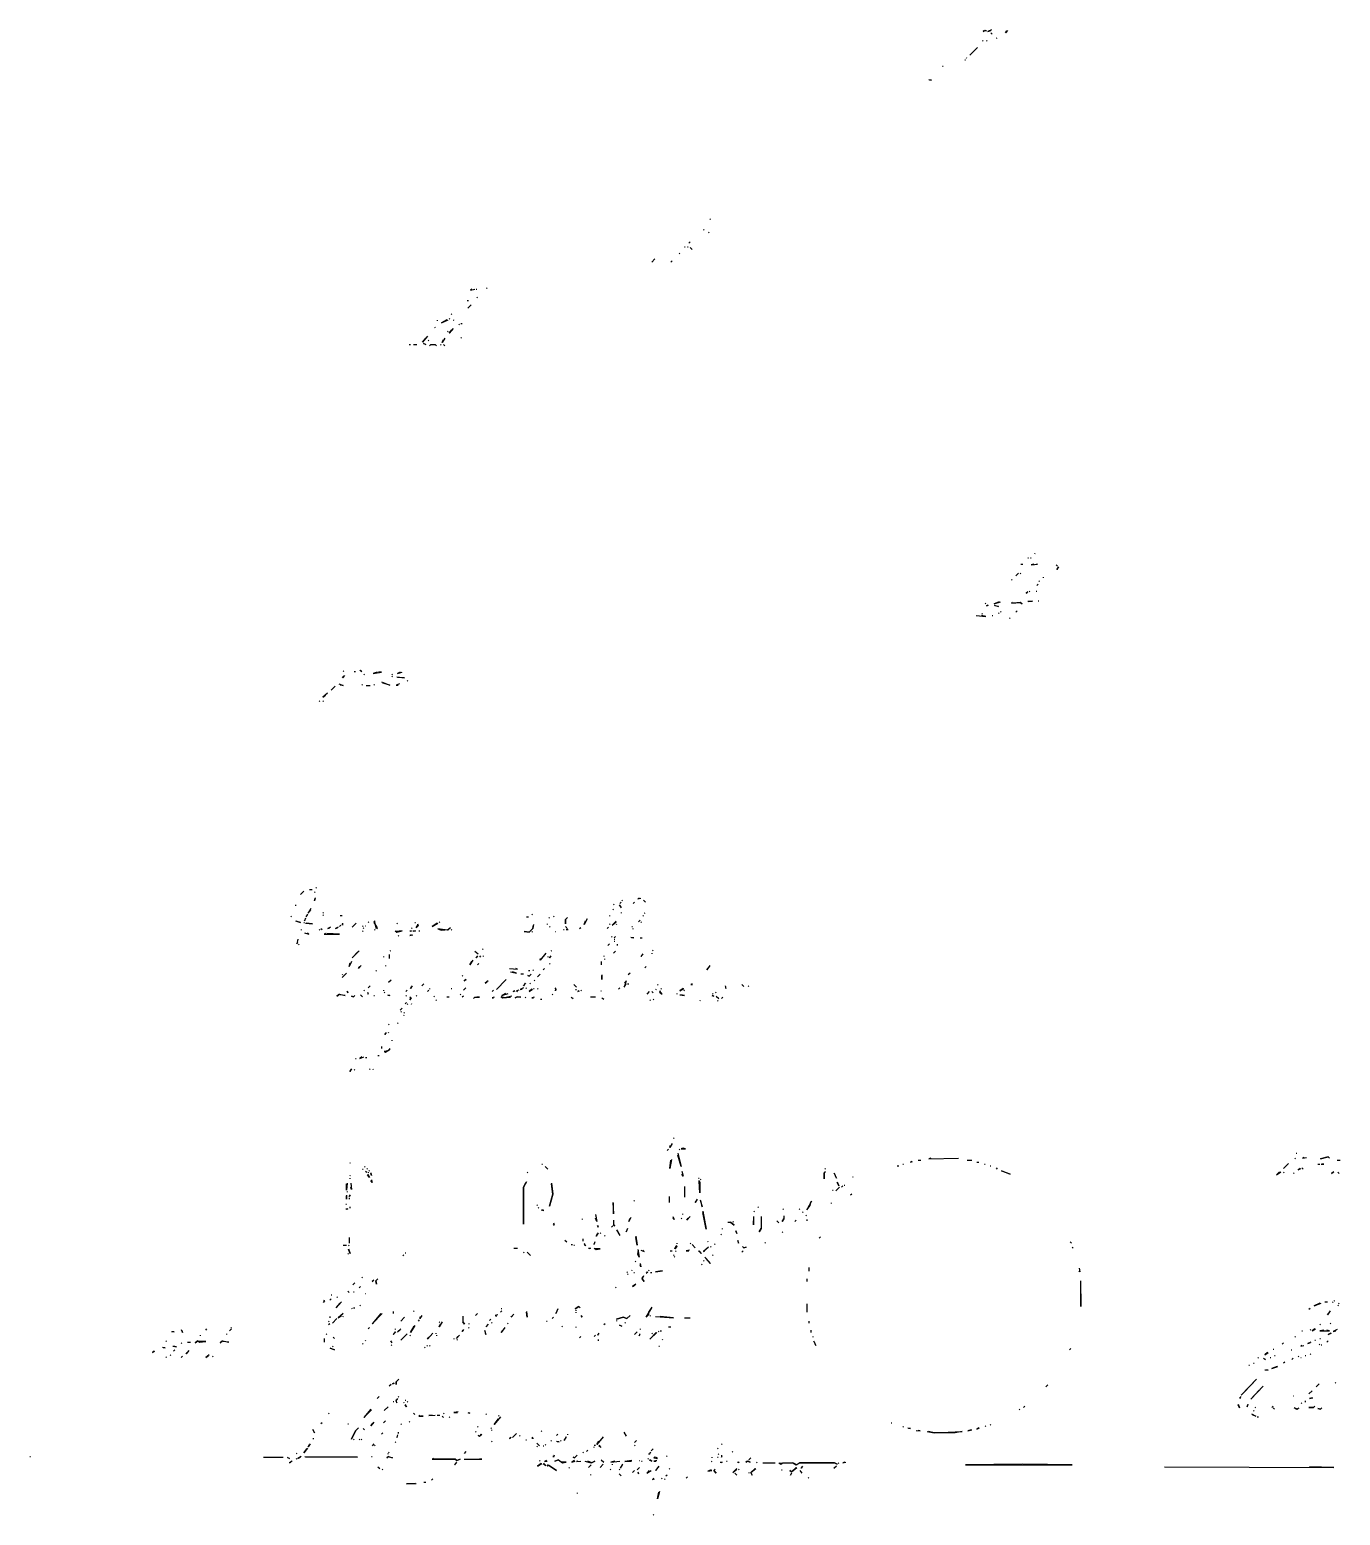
# Model space of a CAD drawing. Extents: x 1 to 1375, y -34 to 889.
# Drawn here: x 690.5 to 1032.5, y 22.2 to 409.8 of the extents above; entities that cross this region are included whole.
import ezdxf

# ---------------------------------------------------------------- set-up
doc = ezdxf.new("R2010")
doc.units = 0
doc.layers.add('LINEWORK', color=4, linetype='CONTINUOUS')

msp = doc.modelspace()

# ---------------------------------------------------------------- linework, layer by layer
at = {"layer": 'LINEWORK'}
for points in [[(939.6667, 409.6667), (939.3333, 409.3333), (939.6667, 409.6667), (940.1667, 409.5), (939.8333, 409.6667)], [(941.5, 409.8333), (940.5, 409.3333), (941.3333, 409.6667)], [(941.3333, 409), (941.6667, 408.6667)], [(942.8333, 407.6667), (942.6667, 407.5)], [(945.6667, 409.6667), (945.1667, 409), (945.5, 409.5)], [(937.8333, 405.1667), (935.8333, 403.1667)], [(939.3333, 407), (939.1667, 406.8333)], [(940.1667, 407), (940.3333, 406.8333)], [(928.6667, 400.3333), (928.8333, 400.3333)], [(934.5, 402), (934.6667, 402)], [(935, 402.5), (934.8333, 402.3333)], [(925.1667, 396.8333), (925.8333, 396.6667), (925.3333, 396.6667)], [(866.3333, 357.6667), (866.5, 357.5)], [(867.6667, 357), (867.8333, 356.8333)], [(868, 360.5), (868.1667, 360.3333)], [(861.3333, 353.1667), (861.5, 353.1667)], [(862.1667, 353.1667), (862.3333, 353.1667)], [(862.8333, 354.5), (862.5, 354.1667)], [(862.8333, 353), (863.3333, 352.5)], [(853.6667, 350), (852.8333, 349.1667)], [(858.1667, 349.5), (857.8333, 349.1667)], [(860.1667, 351.5), (860, 351.3333)], [(805.8333, 342.1667), (805.5, 341.8333), (806.6667, 342.1667)], [(807, 342.1667), (807.1667, 342.1667)], [(809.8333, 342.5), (809.6667, 342.3333)], [(804.6667, 339.1667), (805, 339.1667)], [(805.6667, 338), (804.8333, 337.1667)], [(807.3333, 340), (807.1667, 339.8333)], [(796.8333, 334), (796.8333, 333.8333)], [(799.3333, 334.1667), (798, 333.3333), (799.6667, 334.1667)], [(800.1667, 334.5), (800, 334.3333)], [(800.5, 335.6667), (800.6667, 335.5)], [(801, 334.1667), (801.1667, 334)], [(794.3333, 329.8333), (793, 328.3333), (793.8333, 329.3333)], [(796.3333, 332.1667), (796.1667, 332)], [(799.5, 331.1667), (799.6667, 331)], [(801, 331.8333), (800, 330.6667), (800.6667, 331.5)], [(802.6667, 333), (802.5, 332.8333)], [(803, 333.1667), (803.3333, 333.1667)], [(789.5, 327.6667), (789.8333, 327.6667)], [(790.6667, 327.6667), (791.5, 327.6667)], [(793.1667, 328), (793.8333, 327.6667), (793.3333, 327.8333)], [(794.5, 328.8333), (794.6667, 328.6667)], [(795.1667, 327.6667), (794.8333, 327.3333), (795.1667, 327.6667), (796.3333, 327.6667), (796.6667, 327.3333), (796.3333, 327.6667)], [(797.8333, 327.6667), (797.6667, 327.5)], [(798.8333, 329.3333), (798.1667, 328.1667), (798.5, 329)], [(798.5, 327.6667), (798.8333, 327.3333)], [(803.1667, 329.5), (803, 329.3333)], [(951, 272), (951.1667, 272)], [(951.6667, 272), (951.8333, 272)], [(952.8333, 273.1667), (952.6667, 273)], [(948.5, 268), (947.8333, 267.3333)], [(949, 268), (949.1667, 267.8333)], [(949.1667, 270.3333), (949.6667, 270.3333)], [(952.5, 270.3333), (951.8333, 270.1667), (953.5, 270.3333), (952.6667, 270.1667)], [(958.3333, 270.1667), (958.6667, 269.8333)], [(959, 269.6667), (958.5, 269), (958.8333, 269.5)], [(946.8333, 266.3333), (946.6667, 266.1667)], [(953.6667, 265.1667), (953.3333, 264.8333)], [(953.8333, 266), (954, 265.8333)], [(955, 267), (955, 266.8333)], [(939.8333, 260.1667), (940, 260)], [(943.5, 260.5), (942.1667, 260), (943.8333, 260.5)], [(947, 260.3333), (946.6667, 260.1667), (949, 260.3333), (949.5, 260), (949, 260.3333), (947.1667, 260.1667)], [(951, 263.1667), (950.5, 262.8333), (950.8333, 263)], [(951, 260.6667), (952.1667, 260.6667), (951.1667, 260.5)], [(951.3333, 263.3333), (951.5, 263.1667)], [(953.1667, 263.3333), (953.3333, 263.3333)], [(953.6667, 260.8333), (953.8333, 260.8333)], [(937.5, 257), (940, 256.6667), (938.8333, 257)], [(939.1667, 257.5), (939, 257.3333)], [(940.5, 259.6667), (940.1667, 259.5), (940.6667, 259.6667)], [(941.6667, 257), (941.8333, 257)], [(942.1667, 259.6667), (943.3333, 259.3333), (942.3333, 259.5)], [(943.5, 257.6667), (943.3333, 257.5)], [(944, 258), (943.8333, 257.8333)], [(946.3333, 256.3333), (946.1667, 256.1667)], [(948.1667, 258.1667), (947.8333, 257.8333)], [(772.6667, 241.3333), (772.1667, 240.6667), (772.5, 241.1667)], [(772.3333, 242.5), (772.5, 242.3333)], [(775.1667, 242.3333), (775.5, 242.3333)], [(776.6667, 242.6667), (777.1667, 242.3333), (776.8333, 242.6667)], [(777.6667, 241.6667), (777.8333, 241.5)], [(781.1667, 242.1667), (780.1667, 241.8333), (782.3333, 242.1667), (781.5, 242.1667)], [(785, 241.6667), (785.1667, 241.5)], [(785.1667, 241.1667), (785, 241)], [(786.3333, 241), (788.3333, 240.6667), (786.5, 240.8333)], [(787.1667, 242.1667), (786.5, 241.8333), (787.6667, 242.1667)], [(768.1667, 236.6667), (767, 235.6667), (767.6667, 236.1667)], [(770.1667, 238.5), (769.1667, 237.5)], [(771.1667, 239.1667), (772.3333, 238.6667), (771.5, 238.8333)], [(777.1667, 239), (777.3333, 238.8333)], [(778.3333, 238.6667), (779.3333, 238.6667)], [(780.5, 239), (780.3333, 238.8333)], [(782.3333, 239.6667), (784.5, 238.8333), (782.6667, 239.3333)], [(787, 239.1667), (786.1667, 238.8333), (786.6667, 238.8333)], [(789, 240), (789.1667, 239.8333)], [(766.1667, 234.6667), (766, 234.5)], [(767, 234.6667), (767.1667, 234.5)], [(762, 185), (761.1667, 184.1667)], [(763.5, 185.5), (764.1667, 185.5)], [(764.8333, 184.8333), (765, 184.6667)], [(765, 183.3333), (764.8333, 182.5), (765, 183.1667)], [(765.3333, 186), (765.1667, 185.8333)], [(845.1667, 182.6667), (845, 182.5)], [(849.5, 183.1667), (849.1667, 183), (850, 183.1667)], [(850.6667, 182.6667), (851.1667, 182.1667)], [(758.8333, 178.5), (758.6667, 178.3333)], [(759.8333, 181.5), (759.8333, 181.1667)], [(763, 179), (762.6667, 178.3333), (763, 178.8333)], [(763.8333, 180.5), (763.1667, 179.3333), (763.8333, 180.1667)], [(767.1667, 179.5), (767, 179.3333)], [(767, 178.8333), (767.1667, 178.6667)], [(771.5, 178.6667), (772, 178.6667)], [(820.1667, 178.3333), (820.6667, 178.3333)], [(821.6667, 179), (821.5, 178.8333)], [(827.3333, 178.5), (827.1667, 178.3333)], [(841.8333, 178.6667), (841.8333, 178.5)], [(842.8333, 180.3333), (842.6667, 180.1667)], [(842.8333, 181.6667), (843, 181.5)], [(844.3333, 181.5), (844.8333, 180.6667), (844.6667, 181.1667)], [(844.8333, 182.1667), (844.5, 181.8333)], [(844.8333, 179.5), (844.8333, 179.3333)], [(848.3333, 182.1667), (848, 181.8333)], [(850.6667, 178.6667), (850.5, 178.5)], [(851, 179.3333), (850.8333, 179.1667)], [(759.8333, 177.3333), (761.1667, 176.8333), (760, 177.1667)], [(761.3333, 175), (761.3333, 174.8333)], [(762, 176.8333), (762.1667, 176.8333)], [(762.5, 178), (762.1667, 177.3333), (762.5, 177.8333)], [(762.5, 176.6667), (764.3333, 176.5), (762.6667, 176.6667)], [(766.1667, 175), (766, 174.8333)], [(766.5, 175.3333), (766.8333, 175)], [(769, 175.6667), (768.3333, 175.3333), (768.8333, 175.5)], [(771, 175.6667), (770.3333, 175.3333), (770.8333, 175.5)], [(771.6667, 176.1667), (771.3333, 175.8333)], [(772.1667, 176.6667), (772.1667, 176.1667), (772.1667, 176.5)], [(775.6667, 176.6667), (774.6667, 175.6667), (775.3333, 176.3333)], [(777.5, 176), (777.3333, 175.8333)], [(777.5, 174.6667), (777.3333, 174.5)], [(777.5, 175.5), (777.6667, 175.3333)], [(778, 176), (778.1667, 176)], [(778.8333, 177), (779, 176.8333)], [(780.5, 177.3333), (780.3333, 176.8333), (781.1667, 175.5), (781, 175.1667), (780.5, 177.1667)], [(780.6667, 175), (780.5, 174.8333)], [(785.8333, 174.6667), (786.3333, 174.3333), (787.6667, 174.6667), (786, 174.5)], [(786.3333, 176.6667), (786.5, 176.5)], [(789.6667, 174.6667), (790.1667, 174.6667), (789.8333, 174.5)], [(790.1667, 175.5), (790.3333, 175.3333)], [(790.5, 174.6667), (791.1667, 174.6667), (790.6667, 174.5)], [(791, 176.8333), (791.1667, 176.8333)], [(791.6667, 176.5), (791.8333, 176), (791.3333, 175.5), (791.8333, 176.3333)], [(792, 174.6667), (792.3333, 174.6667)], [(796.8333, 176.6667), (795.5, 175.8333), (797, 176.6667)], [(800.3333, 175.5), (799.5, 174.8333), (797, 175.1667), (797.8333, 174.8333), (799.8333, 175)], [(797.5, 177), (797.3333, 176.8333)], [(800.5, 175), (800.6667, 174.8333)], [(822, 176.3333), (821.8333, 175.3333), (820.8333, 174.3333), (819.5, 174.5), (820.8333, 174.3333), (821.8333, 175.3333), (822, 176.1667)], [(821.5, 174.5), (821.6667, 174.3333)], [(825.5, 176.5), (825.5, 176.3333)], [(826, 178.1667), (826.1667, 178)], [(826.1667, 175.8333), (826.3333, 175.6667)], [(827.6667, 174.5), (827.8333, 174.5)], [(829.8333, 175), (830, 175)], [(830.8333, 178.1667), (830.3333, 177.6667), (830.3333, 176.5), (830.3333, 177.6667)], [(830.3333, 175.8333), (830.6667, 175.5)], [(830.8333, 175.1667), (830.5, 175), (831, 175)], [(834.3333, 175.5), (834, 175.1667)], [(836, 177.8333), (835.1667, 176.3333), (835.5, 177.3333)], [(841.5, 175.6667), (841.1667, 175.3333)], [(841.8333, 176.5), (842, 176.3333)], [(843.5, 177.1667), (842.5, 176.1667), (843.5, 177)], [(843.5, 176.5), (843.6667, 176.3333)], [(847.6667, 175.8333), (847.8333, 175.8333)], [(847.8333, 175.3333), (848, 175.1667)], [(849.8333, 177.5), (849.3333, 177)], [(850, 177), (850.1667, 176.8333)], [(760.5, 172.5), (760.1667, 171.3333), (760.5, 171.6667)], [(760.6667, 171.1667), (760.8333, 171)], [(762.1667, 174.1667), (763.3333, 173.8333), (763, 174.1667)], [(767.6667, 174), (767.3333, 173.8333), (771.3333, 173.8333), (768, 174)], [(786.6667, 173.5), (786.8333, 173.3333)], [(790, 173.6667), (789.6667, 173.5), (790.5, 173.6667)], [(841.8333, 171.3333), (841.3333, 170.8333)], [(842.3333, 173.1667), (842.5, 173)], [(843.3333, 173.1667), (843, 172.8333)], [(843, 172.5), (843.1667, 172.5)], [(843, 172), (843.1667, 172)], [(843.8333, 171.1667), (843.8333, 170.8333)], [(847.3333, 173), (848.1667, 172.8333), (847.5, 172.8333)], [(849.8333, 172.8333), (850.3333, 172.8333)], [(776.5, 169.5), (774.6667, 167.6667), (776.1667, 169.1667)], [(782.8333, 168), (782.8333, 167.8333)], [(784.3333, 168.5), (784.3333, 167.5)], [(784.6667, 169.5), (784.5, 169.3333)], [(806.1667, 167), (805.3333, 165.8333), (805.8333, 166.6667)], [(806.6667, 169.3333), (807.5, 168.6667), (807.1667, 168.8333)], [(807.3333, 168.1667), (807, 167.6667), (807.1667, 168)], [(807.8333, 168.1667), (808.1667, 167.8333)], [(808.8333, 170), (808.6667, 169.8333)], [(808.8333, 168.1667), (808.8333, 168)], [(825.1667, 168.8333), (823.6667, 167), (823.8333, 167.5)], [(825.6667, 168), (825.6667, 167.8333)], [(826.5, 168.1667), (826.1667, 167.6667), (826.3333, 168)], [(826.6667, 169.5), (826.5, 169.3333)], [(840.3333, 168.1667), (840.3333, 168)], [(840.5, 167.3333), (840.5, 167.1667)], [(843.3333, 169.3333), (842.8333, 168.8333)], [(850.5, 168.6667), (850, 168), (850.5, 168.5)], [(852.8333, 168.8333), (852.8333, 168.6667)], [(853.1667, 169.6667), (853, 169.5)], [(773.1667, 163.6667), (772, 162.5)], [(772, 163.3333), (772.1667, 163.1667)], [(774.5, 166.6667), (773.8333, 165.3333), (774.1667, 166.3333)], [(777, 165.6667), (776.3333, 164.8333), (776.6667, 165.3333)], [(781, 164.3333), (780.8333, 164.1667)], [(783.3333, 165.6667), (783.3333, 165.5)], [(803.5, 163), (803.3333, 162.8333)], [(807.6667, 166.1667), (807.3333, 165.8333)], [(815.6667, 164.8333), (817.8333, 164.6667), (817.3333, 164.8333)], [(816, 164), (817.5, 163.6667), (816.5, 164)], [(818.6667, 163.5), (819.3333, 163.5)], [(821.3333, 163.3333), (820.8333, 162.8333), (820.5, 163), (820.8333, 162.8333)], [(820.6667, 164.3333), (821, 164.3333)], [(822, 164.5), (821.8333, 164.3333)], [(823.6667, 163.3333), (823, 162.6667)], [(824.8333, 164.8333), (824.5, 164.5)], [(826.1667, 166.1667), (826.3333, 166)], [(839.6667, 166.6667), (839.6667, 165.8333)], [(839.8333, 163.1667), (839.8333, 162), (839.8333, 163)], [(847.1667, 163.6667), (846.6667, 163.1667)], [(851.3333, 165.3333), (851, 165)], [(868, 165.6667), (867.1667, 164.5), (868, 165.5)], [(773.3333, 159), (773.5, 158.5), (773.3333, 158.8333)], [(777.6667, 159.1667), (777.8333, 159)], [(779.3333, 160.3333), (778.8333, 159.8333)], [(782.8333, 159.1667), (782.8333, 159)], [(784.8333, 161.8333), (784.1667, 161.1667)], [(789, 159.1667), (788.6667, 158.8333)], [(790.3333, 160.3333), (789.8333, 159.6667), (790.1667, 160.1667)], [(793.3333, 160.8333), (792.8333, 160.3333)], [(794.6667, 159.1667), (794.3333, 158.8333)], [(794.8333, 159.6667), (794.8333, 159.5)], [(800.5, 159.6667), (800.6667, 159.6667)], [(804.3333, 159.8333), (803.6667, 159.1667)], [(804.3333, 162), (803.8333, 161.6667), (804.5, 162)], [(810.1667, 161.6667), (809.3333, 161), (809.8333, 161.3333)], [(811.5, 159.1667), (811.1667, 158.8333)], [(814.8333, 162), (812.3333, 159.3333), (814.6667, 161.8333)], [(817, 159), (816.6667, 158.8333), (817.1667, 159)], [(818.1667, 159.1667), (817.5, 159), (817.8333, 158.8333)], [(819.3333, 159.8333), (818.5, 159.3333), (819, 159.5)], [(819.8333, 161), (819.3333, 160.3333), (820, 161)], [(820.1667, 159.8333), (820, 159.6667)], [(821.5, 159.5), (820.8333, 158.8333), (821.6667, 159.5)], [(821.1667, 161), (821, 160.8333)], [(822, 159.6667), (822.1667, 159.6667)], [(822.3333, 161.8333), (822.1667, 161.6667)], [(823.1667, 159.6667), (823, 159.5)], [(827.5, 159.8333), (827.8333, 159.5), (827.6667, 159), (827.8333, 159.5)], [(832.5, 160.6667), (833.1667, 160)], [(833, 159.5), (833, 159.1667)], [(833.8333, 159), (833.5, 158.8333), (834, 159)], [(834.3333, 159.1667), (834.5, 159)], [(839.6667, 159), (839.5, 158.8333)], [(844.5, 159.8333), (844.1667, 159.5)], [(846.1667, 161.6667), (845.6667, 160), (846.1667, 160.8333), (845.8333, 161.3333)], [(846.5, 160.8333), (846.8333, 160.8333)], [(853.8333, 159.5), (854, 159.3333)], [(854.3333, 160.6667), (854.5, 160.5)], [(855, 159), (854.8333, 158.6667), (855.5, 158.1667), (855, 158.8333)], [(855.3333, 159.6667), (855.1667, 159.5)], [(861, 159.6667), (860.1667, 159), (861.1667, 159.6667)], [(861.1667, 159.1667), (861.3333, 159)], [(863.3333, 160.8333), (863, 160.6667), (863.5, 160.6667)], [(872, 160.3333), (872.1667, 159.6667), (872.1667, 160.1667)], [(876.3333, 160.6667), (876.8333, 160.1667)], [(878.1667, 160.3333), (878, 160.1667)], [(771.3333, 158.1667), (770.6667, 157.6667), (771.3333, 158.1667), (772.8333, 157.8333), (771.5, 158)], [(775.3333, 157.8333), (775, 157.5), (774.5, 157.6667), (775, 157.5)], [(776.8333, 158), (777.3333, 157.5)], [(778.6667, 158.6667), (778.8333, 158.1667), (778.8333, 158.5)], [(780.3333, 157.8333), (780.5, 157.8333)], [(783, 158.6667), (783.1667, 158.5)], [(783.8333, 158), (784.5, 157.8333), (784, 157.8333)], [(788.8333, 156), (788.5, 155.6667)], [(788.6667, 157.8333), (788.8333, 157.6667)], [(789, 155.6667), (789.1667, 155.5)], [(789.6667, 157.5), (790, 157.1667), (789.6667, 156.6667), (790, 157.1667)], [(790.1667, 155.6667), (790, 155.5)], [(791.5, 157.8333), (791.3333, 157.6667)], [(796, 157.6667), (796.1667, 157.5)], [(796.5, 156.6667), (796.6667, 156.5)], [(799.3333, 157.5), (800, 157.5)], [(803, 158.1667), (802.8333, 158)], [(803.6667, 157.6667), (803.3333, 157.3333)], [(806.6667, 157.3333), (806.3333, 157), (806.6667, 157.3333), (807.8333, 157.3333), (807.1667, 157.3333)], [(811.6667, 157.3333), (811.1667, 157.1667), (811.5, 157.1667)], [(816.3333, 157.6667), (814.5, 157.1667), (813.5, 157.5), (814, 157.1667), (816, 157.3333)], [(814.6667, 158.3333), (813.6667, 157.8333), (815.3333, 158.3333)], [(817.6667, 157.5), (817.1667, 157.1667), (817.6667, 157.5), (818.6667, 157.3333), (817.8333, 157.3333)], [(819.8333, 157.3333), (820, 157.1667)], [(822.1667, 157.3333), (821.5, 157.1667), (822, 157.1667)], [(823.8333, 156.8333), (824.1667, 156.8333)], [(827, 158.1667), (826.8333, 158)], [(831.8333, 157.3333), (832.3333, 157), (832, 157.1667)], [(836.8333, 157.5), (838.1667, 157.5)], [(839.8333, 157.1667), (840.3333, 156.8333), (840, 157)], [(852.1667, 158.8333), (851.5, 158.1667)], [(852.5, 156.6667), (852.3333, 156.5)], [(852.8333, 158.8333), (853.1667, 158.5)], [(853.1667, 156.8333), (853.3333, 156.6667)], [(859.3333, 158.3333), (859.3333, 158.1667)], [(860.1667, 158), (861.3333, 157.8333), (860.3333, 158)], [(865.5, 156.5), (865.3333, 156.3333)], [(868.5, 157.8333), (869, 157.6667), (868.6667, 157.8333)], [(868.8333, 158.3333), (868.6667, 158.1667)], [(869.5, 158.6667), (869.6667, 158.5)], [(869.6667, 157.6667), (870.3333, 157)], [(870.1667, 156.5), (870, 156.3333)], [(871.3333, 157.3333), (871, 157)], [(787.6667, 154.5), (787.1667, 154)], [(787.3333, 153.6667), (787.5, 153.5)], [(788.1667, 152.6667), (788, 152.5)], [(788.3333, 153.3333), (788.1667, 153.1667)], [(783.5, 148.1667), (783.1667, 147.6667), (783.3333, 148)], [(784.1667, 148.1667), (784, 148)], [(784.3333, 150.3333), (784.1667, 150.1667)], [(786.6667, 150.6667), (786.5, 150.5)], [(782.3333, 144.5), (782.3333, 144)], [(784.5, 144), (784, 143.3333), (783, 143.1667), (783.3333, 143), (784.5, 143.8333)], [(785, 146.1667), (785, 146)], [(775.5, 141.3333), (775.6667, 141.3333)], [(777.1667, 141.8333), (776.6667, 141.3333), (777.6667, 141.8333)], [(778.1667, 141.6667), (778.5, 141.6667)], [(781.3333, 142.1667), (781.6667, 142.1667)], [(774.5, 138.6667), (774, 138), (774.3333, 138.5)], [(775.1667, 138.5), (775.3333, 138.3333)], [(779.3333, 138.6667), (779.1667, 138.5)], [(780, 138.6667), (780.1667, 138.5)], [(858.5, 120.6667), (858.6667, 120.5)], [(857.1667, 117.6667), (856.8333, 117.3333)], [(858.1667, 119.1667), (857.5, 118.1667), (857.6667, 118.6667)], [(859.6667, 116.6667), (860.5, 113.1667), (859.6667, 116.1667)], [(860.1667, 117.6667), (860, 117.5)], [(860.8333, 118), (860.5, 117.8333), (861.6667, 117.8333), (861, 118)], [(1021, 116.6667), (1021.1667, 116.6667)], [(774.1667, 114.1667), (774, 114)], [(777.3333, 112.5), (777.5, 112.5)], [(777.8333, 113.1667), (778, 113)], [(778.6667, 112.6667), (778.5, 112.5)], [(824.1667, 113.8333), (824.3333, 113.8333)], [(825, 113.1667), (825.6667, 112.5)], [(858, 115), (857.5, 112.6667), (857.8333, 114.8333)], [(898, 112.6667), (898.1667, 112.5)], [(916.8333, 113.3333), (917.3333, 113.3333)], [(918.3333, 113.8333), (918.5, 113.8333)], [(920.6667, 114.5), (920.3333, 114.3333), (920.8333, 114.5)], [(922.3333, 114.8333), (923, 114.8333)], [(925.6667, 115.3333), (925.1667, 115.1667), (932.8333, 115.3333)], [(935.1667, 114.8333), (936.3333, 114.8333)], [(937.6667, 114.3333), (938.1667, 114.3333)], [(939.6667, 113.8333), (939.8333, 113.8333)], [(941.1667, 113.3333), (941.3333, 113.3333)], [(942.6667, 112.8333), (943, 112.5)], [(1019, 114), (1017.6667, 112.6667)], [(1020.6667, 115.3333), (1020.8333, 115.1667)], [(1022, 112.6667), (1021.5, 112.3333), (1022.1667, 112.6667)], [(1022.5, 112.8333), (1022.8333, 112.5)], [(1023, 115.5), (1022.6667, 115.3333), (1023.6667, 115.5)], [(1026.6667, 113.8333), (1027.1667, 113.8333)], [(1029.3333, 115.6667), (1027.3333, 115.1667), (1029.3333, 115.6667), (1029.6667, 115.3333)], [(1027.5, 113.8333), (1028.1667, 113.8333), (1027.6667, 113.8333)], [(1031.6667, 114.8333), (1032.5, 114.8333)], [(773.3333, 108.8333), (773.1667, 107), (773.1667, 108.6667)], [(774.1667, 110.8333), (774, 110.6667)], [(774, 110.1667), (774, 110)], [(774.3333, 108.8333), (774.5, 107.1667), (774.3333, 107.8333)], [(778.1667, 112), (778.5, 111.6667)], [(778.6667, 111.1667), (779.1667, 110.3333), (778.6667, 111)], [(778.8333, 111.6667), (778.8333, 111.5)], [(779.1667, 112.1667), (779, 112)], [(779.5, 111.5), (779.6667, 110.8333), (779.5, 111.3333)], [(779.6667, 109.6667), (779.8333, 109), (779.5, 109.5)], [(820.1667, 109.1667), (819.3333, 107.8333), (819.3333, 98.1667), (819.3333, 107.8333), (820, 109)], [(820.3333, 111.6667), (820.5, 111.5)], [(826.6667, 108.8333), (827, 106), (826.1667, 102.8333), (827, 106), (826.6667, 108.6667)], [(860.6667, 112), (861, 110.6667), (860.6667, 111.1667)], [(865, 110.1667), (865.1667, 110.1667)], [(865, 109.5), (865.3333, 109), (865.3333, 106.3333), (865.1667, 109.3333)], [(865.6667, 109.8333), (865.5, 109.6667)], [(898.1667, 111.8333), (897.8333, 111.5), (897.8333, 110), (897.8333, 111.5)], [(900.3333, 111.5), (901, 110.1667), (900.5, 111.3333)], [(901.1667, 109.1667), (901.6667, 108.1667), (901.1667, 109)], [(905.3333, 110.5), (905.1667, 110.3333)], [(944, 112.1667), (946.3333, 111.1667), (944.1667, 112)], [(1016.6667, 111.8333), (1015.8333, 111), (1017, 111.8333)], [(1017.6667, 111.6667), (1017.8333, 111.5)], [(1020.5, 111.5), (1020.3333, 111.3333)], [(1030.8333, 111.8333), (1030.1667, 111.3333), (1030.6667, 111.6667)], [(1031.8333, 111.6667), (1032.1667, 111.3333)], [(773.1667, 105.6667), (773.1667, 104.6667), (773.1667, 105.5)], [(773.3333, 106.6667), (773.3333, 106.5)], [(774.1667, 105.8333), (773.8333, 105.3333), (774, 105.6667)], [(773.8333, 105), (773.8333, 104.6667)], [(857.3333, 105.3333), (857.3333, 103.8333)], [(861.3333, 108), (861.3333, 105.1667)], [(900, 107), (900.1667, 107)], [(901.8333, 107.8333), (900.8333, 106.8333)], [(902.6667, 108.1667), (902.3333, 107.8333)], [(903, 108.3333), (903.1667, 108.3333)], [(905, 106), (904.6667, 105.6667)], [(773, 103.3333), (773.1667, 103.3333)], [(773, 102.1667), (773.5, 102.1667), (773.1667, 102)], [(774, 102.6667), (774, 102.3333)], [(822.8333, 103.1667), (823, 103)], [(823.1667, 102.5), (823.3333, 102.3333)], [(824, 101.8333), (824.6667, 101.6667), (824.3333, 101.8333)], [(842.6667, 103.8333), (842.8333, 100.8333), (842.8333, 103.6667)], [(848.3333, 104.3333), (848.1667, 104.1667)], [(860.8333, 100.8333), (860.8333, 100.6667)], [(864.6667, 104.6667), (864.1667, 103.8333), (864.6667, 104.5)], [(865.5, 104.5), (866, 102.6667), (865.6667, 104.3333)], [(866.1667, 101.5), (867, 96.8333), (866.1667, 101.1667)], [(879.6667, 101.5), (879.5, 101.3333)], [(880.6667, 102.6667), (880.5, 102.5)], [(887.1667, 102.1667), (887, 102)], [(891.3333, 102.1667), (891.5, 102)], [(892.1667, 101.3333), (892.3333, 101.1667)], [(894.5, 104.1667), (893.3333, 101.8333), (894.1667, 103), (894.3333, 104)], [(899.6667, 103.6667), (899.6667, 103.5)], [(827.1667, 98.5), (827.3333, 97.8333), (827.1667, 98.1667)], [(834.6667, 99.5), (834.6667, 99.3333)], [(838.1667, 100.6667), (838.5, 98.8333), (838.1667, 99.6667)], [(838.6667, 97.8333), (838.8333, 97.3333), (838.6667, 97.6667)], [(842.6667, 97.6667), (842.3333, 97.3333)], [(842.8333, 99.1667), (842.8333, 98), (843.1667, 97.6667), (842.8333, 98)], [(846.5, 97), (846.1667, 96.1667), (846.5, 96.8333)], [(847.3333, 99.8333), (846.8333, 98.8333), (847.1667, 99.6667)], [(858.3333, 100.1667), (858.6667, 99.3333), (858.3333, 99.6667)], [(860.5, 99.6667), (860.6667, 99.5)], [(862.8333, 100.1667), (862, 99.1667), (862.3333, 99.6667)], [(871.1667, 97), (871.1667, 96.8333)], [(872.6667, 98.6667), (873.3333, 98.6667), (874.3333, 97.8333), (873.3333, 98.6667)], [(874.1667, 98.8333), (874, 98.6667)], [(879.3333, 100.1667), (879.3333, 98), (879.3333, 99)], [(881.3333, 100.1667), (881.3333, 97), (880.8333, 96.1667), (881.3333, 97)], [(885.5, 99), (886, 98.5)], [(887.3333, 100.3333), (887.3333, 99.5), (886.8333, 98.8333), (887.3333, 99.5)], [(890.5, 99.1667), (890.1667, 98.8333)], [(893, 100.5), (893.1667, 100.3333)], [(893.3333, 99.3333), (893.3333, 99)], [(773.8333, 94.6667), (773.8333, 93.1667)], [(830.1667, 94), (830.6667, 93.5)], [(834.8333, 94.3333), (834.8333, 93.6667)], [(835.1667, 93.1667), (835.5, 92.5), (835.1667, 92.8333)], [(838, 93.5), (837.6667, 92.8333), (838, 93.1667)], [(838.8333, 95.8333), (838.3333, 95), (838.6667, 95.6667)], [(839.3333, 95.8333), (839.5, 95.6667)], [(840.6667, 95.1667), (840.5, 95)], [(843.6667, 96.6667), (844.5, 95.1667), (844, 96.3333)], [(848.6667, 95), (849, 92.6667), (848.6667, 94.6667)], [(859.3333, 93.1667), (859.3333, 93)], [(862.8333, 93.1667), (863, 93)], [(867.3333, 93.6667), (867.5, 93.5)], [(871, 95.5), (870.8333, 95.3333)], [(874.6667, 96.5), (875, 95.6667), (874.8333, 96.3333)], [(875.1667, 94), (875.5, 93.1667), (875.3333, 93.8333)], [(882.3333, 93.3333), (882.5, 93.1667)], [(886.8333, 96.1667), (887, 96)], [(896.8333, 94.8333), (896.5, 94.5)], [(962, 93.5), (962.3333, 93.1667)], [(772.3333, 92.6667), (773.1667, 92.6667)], [(773.6667, 90.5), (773.5, 90.3333)], [(773.8333, 92.6667), (773.6667, 92.5)], [(773.6667, 91.6667), (774.1667, 90.5), (773.6667, 91.5)], [(788.1667, 90.1667), (787.8333, 89.8333)], [(788.5, 90.6667), (788.6667, 90.6667)], [(816.8333, 91.8333), (817.8333, 91.8333)], [(819.5, 90.8333), (819.3333, 90.6667)], [(820.3333, 90.8333), (821.1667, 90)], [(831.8333, 92.8333), (832.1667, 92.8333)], [(832.5, 92.6667), (832.6667, 92.6667)], [(836.3333, 91.8333), (836.8333, 91.8333), (836.5, 91.6667)], [(837.8333, 91.8333), (838.3333, 91.5), (839.3333, 91.6667), (838, 91.6667)], [(849.1667, 91.5), (849.5, 89.5), (849.1667, 90.3333), (849.3333, 91.3333)], [(850, 91.3333), (850.8333, 91), (850.5, 91.3333)], [(857.6667, 91.1667), (858.1667, 91.1667)], [(858.6667, 90.1667), (858.5, 90)], [(858.6667, 89.6667), (858.8333, 89.5)], [(859.1667, 92.6667), (859.3333, 92.3333), (858.8333, 91.6667), (859.1667, 92.5)], [(859, 91.1667), (859.1667, 91)], [(862.6667, 91.3333), (861.8333, 91.1667), (862.5, 91.1667)], [(863.3333, 92.8333), (864.1667, 92)], [(865, 91.1667), (865.8333, 90.5), (865.1667, 91.1667)], [(867.6667, 92.1667), (866.3333, 91), (866.6667, 91.1667)], [(866.6667, 89.5), (868.1667, 87.8333), (867, 89.1667)], [(868.3333, 92.3333), (868.1667, 92.1667)], [(868.8333, 90.1667), (868.6667, 90)], [(869.3333, 93), (869.1667, 92.8333)], [(876.6667, 91.1667), (876.3333, 90.8333)], [(876.5, 92.3333), (876.8333, 92), (877.5, 92.1667), (876.8333, 92)], [(962.5, 92.1667), (962.8333, 91.8333)], [(846.3333, 85.6667), (846.5, 85.5)], [(847.6667, 86.1667), (847.5, 86)], [(848.1667, 85.5), (848.3333, 85.5)], [(848.6667, 88.5), (848.5, 88.3333)], [(849.8333, 87.8333), (850, 87), (849.8333, 87.5)], [(851.6667, 85.6667), (851.3333, 85.3333), (851.8333, 85.6667)], [(852.1667, 86.1667), (852, 86)], [(852.5, 85.5), (852.8333, 85.5)], [(855.5, 86), (853.8333, 85.6667), (855.6667, 86)], [(866, 87.6667), (865.8333, 87.5)], [(866.5, 88.6667), (866.3333, 88.5)], [(893.8333, 86.8333), (893.8333, 85.8333)], [(964.3333, 86.6667), (964.5, 85.6667), (964.3333, 86)], [(775.3333, 82.8333), (774.8333, 82.3333)], [(776.8333, 81.8333), (776.5, 81.5)], [(777.3333, 84.3333), (777.1667, 84.1667)], [(780.3333, 83.5), (779.8333, 83.1667), (780.1667, 83.3333)], [(781.3333, 83.8333), (780.8333, 83.3333), (781, 82.5), (780.8333, 83.3333)], [(843.5, 81.6667), (843.3333, 81.5)], [(846.6667, 85.1667), (846.5, 85)], [(848.6667, 82.5), (847.8333, 81.8333), (848.5, 82.3333)], [(850.6667, 84.6667), (850.3333, 83.8333), (850.8333, 83.1667), (850.3333, 83.8333), (850.5, 84.5)], [(893.3333, 83.8333), (893.3333, 83.1667)], [(964.6667, 83.3333), (964.8333, 76.6667), (964.8333, 83.1667)], [(767.3333, 78.3333), (767.1667, 77.6667), (767.5, 78.1667)], [(769.1667, 78.6667), (768.8333, 78.3333)], [(769.1667, 79.6667), (769.3333, 79.6667)], [(771.8333, 77.8333), (770.5, 76.3333), (771.5, 77.5)], [(770.8333, 79.1667), (770.6667, 79)], [(773.5, 80.6667), (773.8333, 80.3333)], [(775, 80.5), (775.1667, 80.5)], [(778, 80), (778.1667, 80)], [(1028.5, 77.8333), (1029.1667, 77.8333)], [(1030.5, 77.8333), (1030.6667, 77.6667)], [(1031, 78.1667), (1030.8333, 78)], [(768.8333, 74), (768.8333, 73.6667)], [(772.3333, 74.8333), (771, 73.6667), (771.8333, 74.3333)], [(772.1667, 74.1667), (772.3333, 74)], [(774.6667, 76.1667), (774.5, 76)], [(775, 76.3333), (775.3333, 76.3333)], [(776.8333, 77), (776.6667, 76.8333)], [(782.1667, 74.8333), (779.8333, 72.1667), (782.5, 74.8333)], [(785.3333, 75.3333), (785.3333, 74.8333)], [(788.3333, 73.8333), (787.3333, 72.8333)], [(790.8333, 75.5), (790.6667, 75.3333)], [(792.8333, 74.3333), (792.3333, 73.5), (792.5, 74)], [(803.5, 74.1667), (803.5, 72.6667), (804, 72), (803.5, 72.6667)], [(807.3333, 74.8333), (806.8333, 74.3333)], [(812.6667, 74.5), (812, 74.3333), (812.3333, 74.1667)], [(813.6667, 75.5), (813.3333, 75.1667)], [(813.5, 76.1667), (813.6667, 76.1667)], [(816.8333, 74.6667), (816.1667, 73.8333), (816.3333, 74.1667)], [(820.1667, 75.3333), (820.3333, 73.8333), (820.1667, 75.1667)], [(827.1667, 73.8333), (826.8333, 73.5)], [(828.3333, 76), (827.8333, 74.8333), (828.3333, 75.8333)], [(833.8333, 76.6667), (832.8333, 76), (833.8333, 76.6667), (834.1667, 76.3333)], [(833, 75.6667), (833, 75.5)], [(833, 75.1667), (833, 75)], [(834.3333, 74.3333), (834.6667, 73.8333), (834.5, 74.1667)], [(847.1667, 74.3333), (846.3333, 73.5), (845.3333, 73.8333), (843.6667, 73.3333), (845.3333, 73.8333), (846.3333, 73.5)], [(852.8333, 76.5), (852, 75.1667), (852, 74.5), (851.3333, 73.8333), (852.8333, 76.3333)], [(852.3333, 74.3333), (852.5, 74.1667)], [(853.8333, 74), (858.5, 73.6667), (855, 74)], [(861.3333, 73.6667), (862.8333, 73.6667)], [(893.3333, 77.3333), (893.3333, 75.1667)], [(1024.6667, 76.1667), (1024.3333, 75.8333)], [(1027.1667, 77.5), (1025.6667, 76.8333), (1027.5, 77.5)], [(1029.8333, 75.5), (1029.1667, 74.5), (1029.8333, 75.3333)], [(1032, 77), (1031.8333, 76.8333)], [(1032, 77.5), (1032.1667, 77.3333)], [(727.5, 70.1667), (728.1667, 70), (727.6667, 70)], [(730, 70.6667), (730.3333, 69.8333), (730.3333, 70.3333)], [(736.6667, 70.8333), (736.3333, 70.5)], [(743.1667, 70.8333), (742.6667, 70.3333), (743, 70.6667)], [(743, 71.1667), (743.1667, 71.1667)], [(768.5, 72.8333), (768.6667, 72.6667)], [(768.8333, 72.1667), (768.5, 71.8333)], [(770.6667, 73.5), (769.5, 72.3333)], [(779.1667, 71.1667), (778.8333, 70.8333)], [(785.8333, 70), (785.3333, 69.3333), (786, 70)], [(785.8333, 70.8333), (785.8333, 70.6667)], [(787.3333, 70.8333), (786.5, 70), (787.1667, 70.6667)], [(791, 71.6667), (789.8333, 69.8333), (790.8333, 71.5)], [(792.1667, 73.1667), (791.8333, 72.8333)], [(798.1667, 72.6667), (797.3333, 71.3333), (797.6667, 72.1667)], [(797.3333, 72.6667), (797.5, 72.5)], [(803.6667, 70.6667), (803.3333, 70.1667), (803.5, 70.5)], [(805.1667, 72.1667), (805, 72)], [(805, 71.1667), (805.1667, 71)], [(809.1667, 70.5), (809.5, 69.3333), (809.3333, 70.3333)], [(810.1667, 72), (809.5, 71.3333)], [(810.8333, 73.3333), (810.5, 73)], [(811, 72.5), (811.1667, 72.3333)], [(814.5, 71.1667), (813.5, 69.8333), (814.5, 71)], [(815.3333, 72.3333), (815.1667, 72.1667)], [(825.3333, 72.8333), (825.5, 72.8333)], [(829.5, 71.5), (829.3333, 71.3333)], [(833, 71.3333), (833, 71.1667)], [(840.6667, 72.1667), (840.3333, 71.8333)], [(843.6667, 73), (843.6667, 72.8333)], [(844.3333, 71.8333), (845, 71.5), (844.5, 71.6667)], [(846, 72.5), (845.8333, 72.3333)], [(849, 70), (848.3333, 69.3333)], [(849.8333, 70.8333), (849.8333, 70.6667)], [(854, 69.8333), (852.3333, 68.1667), (854.1667, 69.8333)], [(854.6667, 70.1667), (854.5, 70)], [(855, 70.3333), (855.3333, 70.3333)], [(857.1667, 71.3333), (857.8333, 71.3333)], [(893.8333, 72.8333), (893.8333, 72.3333)], [(894.3333, 70.5), (894.3333, 69.8333)], [(1022.5, 70.3333), (1022.6667, 70.3333)], [(1024.6667, 70.6667), (1024.8333, 70.5)], [(1025.8333, 70.8333), (1025.1667, 70.3333), (1026, 70.8333)], [(1027.1667, 72), (1027.3333, 71.8333)], [(1028.1667, 70.5), (1027.1667, 70.3333), (1029.6667, 70.3333), (1029, 70.5)], [(1030, 72.3333), (1029.8333, 72.1667)], [(1031.6667, 70.6667), (1030.6667, 70.1667), (1031.3333, 70.3333)], [(725.1667, 66), (725.8333, 65.8333), (725.3333, 65.8333)], [(726.1667, 67.6667), (726, 67.5)], [(727.8333, 66.3333), (728.8333, 66.1667), (728, 66.3333)], [(730, 67.1667), (730.1667, 67)], [(731.6667, 67.3333), (732.5, 67.3333)], [(734.3333, 67.6667), (733.6667, 67.1667), (734.3333, 67.6667), (734.8333, 67.3333), (736.5, 67.5), (734.5, 67.5)], [(735, 69.1667), (735, 69)], [(740.8333, 67.6667), (740.1667, 67.1667), (740.8333, 67.6667), (742.5, 67.3333), (741, 67.5)], [(741.8333, 69.5), (741.8333, 69.3333)], [(767.3333, 68.3333), (767.3333, 67.3333)], [(768, 69.5), (767.8333, 69.3333)], [(769.6667, 66.3333), (769.5, 66.1667)], [(769.6667, 68.6667), (770, 68.3333)], [(777.5, 67), (777.3333, 66.8333)], [(778, 67.8333), (778.1667, 67.6667)], [(784.6667, 67.6667), (785, 67.1667), (784.8333, 67.5)], [(785, 66.6667), (784.8333, 66.5)], [(789, 69.5), (787.3333, 67.8333)], [(789.6667, 69.1667), (789.8333, 69)], [(793.6667, 66), (793.5, 65.8333)], [(794.1667, 66.5), (794.3333, 66.3333)], [(795.6667, 69.6667), (794.3333, 68.1667), (794.6667, 68.6667)], [(795, 66.5), (794.8333, 66.3333)], [(796.5, 69.6667), (796.5, 69.5)], [(796.6667, 69.1667), (796.6667, 69)], [(801.1667, 68.3333), (801.1667, 68.1667)], [(802.6667, 69.1667), (801.8333, 68.3333), (802.3333, 68.8333)], [(802, 68), (802.1667, 67.8333)], [(834.3333, 68.8333), (834, 68.5)], [(838.1667, 69.1667), (837.8333, 68.8333)], [(839, 69.6667), (838.6667, 69.1667), (839, 69.5)], [(838.8333, 68), (838.8333, 67.6667)], [(849.6667, 69.5), (849.5, 69), (849.8333, 69.3333)], [(852.8333, 69.6667), (853, 69.5)], [(854.6667, 66.3333), (854.8333, 66.3333)], [(855.6667, 68), (855.5, 67.8333)], [(894.8333, 68.8333), (894.8333, 68.6667)], [(895, 67.6667), (895.6667, 66.5), (895.3333, 67.3333)], [(1017.6667, 67.1667), (1017.3333, 66.8333)], [(1020.8333, 68.8333), (1020.6667, 68.6667)], [(1022.5, 66.5), (1022.1667, 66.3333), (1023, 66.5)], [(1024.8333, 67.3333), (1024, 67), (1024.6667, 67.1667)], [(1025.8333, 67.8333), (1026, 67.8333)], [(1027.1667, 66.8333), (1027, 66.6667)], [(1027.1667, 68.3333), (1027.3333, 68.3333)], [(1027.5, 66.6667), (1027.6667, 66.6667)], [(1029.3333, 67.6667), (1029, 67.3333)], [(1030, 69.6667), (1029.3333, 69.3333), (1030.1667, 69.6667)], [(723, 65), (722.5, 64.6667), (723.1667, 65)], [(726.1667, 63.5), (726, 63.3333)], [(727.3333, 64), (727.1667, 63.8333)], [(728.3333, 65.3333), (728, 65)], [(730.3333, 63.6667), (730, 63.3333)], [(732, 65.1667), (731.3333, 64.3333), (731.5, 64.6667)], [(737.3333, 64), (736.5, 63.3333), (737.1667, 63.8333)], [(738.1667, 63.6667), (738.3333, 63.5)], [(768.8333, 65.8333), (770, 65.3333), (769, 65.6667)], [(962.1667, 65.6667), (961.8333, 65.3333)], [(1011, 63.3333), (1011.1667, 63.1667)], [(1012.5, 63.1667), (1013, 62.8333), (1012.6667, 63)], [(1013.5, 64.6667), (1012.8333, 64), (1013.6667, 64.6667)], [(1014.1667, 63.3333), (1014.3333, 63.3333)], [(1015, 65.5), (1015.1667, 65.5)], [(1015.3333, 63.8333), (1015.5, 63.8333)], [(1018, 62.1667), (1017.6667, 61.8333)], [(1019.6667, 65.3333), (1019.8333, 65.3333)], [(1020.1667, 63.1667), (1019.8333, 62.8333)], [(1021.5, 63.6667), (1021.6667, 63.5)], [(1022.1667, 63.3333), (1022.3333, 63.3333)], [(1023.3333, 63.8333), (1023.5, 63.8333)], [(1024.8333, 64.3333), (1024.6667, 64.1667)], [(1008.6667, 61.3333), (1008.8333, 61.3333)], [(1009.8333, 61.8333), (1010, 61.8333)], [(1012.8333, 60.1667), (1013.6667, 60), (1013, 60)], [(1016, 61), (1014.6667, 60.5), (1016.1667, 61)], [(784.8333, 56.3333), (784.3333, 55.8333)], [(785.5, 56.6667), (785.1667, 56.5), (785.6667, 56.6667)], [(786.8333, 57.6667), (786.1667, 57), (786.1667, 56.3333), (786.1667, 57)], [(956.1667, 56.1667), (955.6667, 55.6667)], [(1010.6667, 57.6667), (1006.6667, 53.5), (1009.8333, 56.8333)], [(1012.3333, 55.8333), (1009.1667, 52.5), (1011.3333, 54.8333)], [(1025.1667, 54.6667), (1024.3333, 53.8333)], [(1027, 56.5), (1026.1667, 55.6667)], [(1031.3333, 56.8333), (1031.1667, 56.6667)], [(781.6667, 53.1667), (781.1667, 52.6667)], [(784, 50.5), (783, 49.5)], [(785.3333, 51.8333), (785.5, 51.8333)], [(786.5, 52.6667), (786, 52), (786.3333, 51.5), (786.1667, 52.3333)], [(786.8333, 53.1667), (786.6667, 53)], [(788, 51.6667), (788.1667, 51.5)], [(788.5, 52.1667), (788.6667, 52.1667)], [(788.5, 51.1667), (788.8333, 50.5), (788.5, 51)], [(789.1667, 51.8333), (789, 51.6667)], [(950.1667, 50.6667), (949.8333, 50.3333)], [(1005.8333, 51.1667), (1006.1667, 50.1667), (1005.8333, 51)], [(1006.5, 53.1667), (1006.3333, 52.6667), (1006.3333, 53)], [(1008.3333, 51.1667), (1008.1667, 50.5), (1008.3333, 51)], [(1015, 50.6667), (1014.6667, 50.3333)], [(1020.1667, 53.3333), (1020.3333, 53.3333)], [(1022.5, 51.5), (1022.3333, 51.3333)], [(1023.3333, 52), (1023.3333, 51.6667)], [(1025.8333, 50.6667), (1025.5, 50.3333), (1024.3333, 50.3333), (1025.5, 50.3333)], [(1025.1667, 52.8333), (1024.5, 52.6667), (1025.3333, 52.8333)], [(768.6667, 48.8333), (768.5, 48.6667)], [(779.5, 49.8333), (777.6667, 47.6667), (779.6667, 49.6667)], [(783.3333, 46.8333), (782.8333, 46.3333)], [(789.6667, 46.6667), (789.5, 46.5)], [(790.6667, 48.8333), (791, 48.5)], [(792.3333, 48.1667), (792, 48), (793.1667, 48), (792.5, 48)], [(795.5, 48.3333), (794.6667, 48.1667), (796.3333, 48.3333)], [(796.8333, 48.3333), (797.5, 48.3333)], [(798.1667, 48), (798.5, 47.6667)], [(798.6667, 48.8333), (798.5, 48.6667)], [(800.1667, 47.8333), (800, 47.6667)], [(802.3333, 49.1667), (801.1667, 49), (802.1667, 49)], [(804.8333, 49), (805.3333, 48.8333), (805, 48.8333)], [(809.6667, 48.6667), (809.5, 48.5)], [(813.3333, 47.8333), (811.6667, 45.8333), (812.8333, 47.3333)], [(812.8333, 48.1667), (813, 48)], [(948.8333, 49.8333), (948.6667, 49.6667)], [(1009.3333, 48.6667), (1010.5, 48), (1009.6667, 48.3333)], [(1010, 49.5), (1009.8333, 49.3333)], [(1010.3333, 50.3333), (1010.1667, 50.1667)], [(1010.8333, 47.8333), (1011.1667, 47.8333)], [(1015, 50.1667), (1015.3333, 49.8333)], [(1020.5, 50.3333), (1021.1667, 49.8333), (1021.6667, 50.1667), (1021.3333, 49.8333), (1020.8333, 50)], [(1027.6667, 50.1667), (1027.3333, 49.8333), (1026.6667, 50), (1027.3333, 49.8333)], [(764.3333, 44.6667), (764.8333, 43.6667), (764.5, 44.5)], [(766.8333, 46.3333), (766.5, 46)], [(773.5, 46), (773.6667, 46)], [(776.3333, 45), (775.5, 44.1667), (774.5, 42), (775.5, 44.1667)], [(777.5, 44.8333), (777.8333, 44.5)], [(780.3333, 46.5), (779.5, 45.5), (780, 46.1667)], [(782.6667, 43.6667), (782.3333, 43.3333)], [(786.5, 43.1667), (786.3333, 42.5), (786.5, 42.8333)], [(786.6667, 43.8333), (786.6667, 43.5)], [(787.3333, 46), (787.5, 45.8333)], [(807, 44), (806.8333, 43.8333)], [(807.5, 45.3333), (807.3333, 45.1667)], [(808.3333, 43.3333), (807.8333, 42.8333), (807.5, 43), (807.8333, 42.8333), (808.5, 43.3333)], [(811, 45), (810.8333, 44.8333)], [(811, 44.5), (811, 44.3333)], [(817.5, 43.5), (816.5, 42.5)], [(818.3333, 43), (818.5, 42.8333)], [(824.1667, 44.1667), (824, 44)], [(828.3333, 43.3333), (828, 43)], [(830.5, 42.6667), (830, 41.6667), (830.5, 42.5)], [(830.8333, 43.3333), (830.8333, 43.1667)], [(840.1667, 42.6667), (838.5, 40.6667), (839, 41.5)], [(845.5, 43.8333), (846.1667, 42.8333), (845.8333, 43.5)], [(915.3333, 46.3333), (915.5, 46.3333)], [(918.3333, 45.3333), (918.5, 45.1667)], [(919.6667, 45), (920.3333, 44.8333), (919.8333, 44.8333)], [(921.8333, 44.3333), (922.8333, 44.1667), (922.3333, 44.3333)], [(924.6667, 44), (926.5, 43.6667), (933.8333, 44), (932, 43.6667), (926.5, 43.6667), (925, 44)], [(936.1667, 44.5), (935.3333, 44.1667), (936.3333, 44.5)], [(938.1667, 45), (937.6667, 44.6667), (938.3333, 45)], [(940, 45.5), (939.8333, 45.3333)], [(941.3333, 45.8333), (941.1667, 45.6667)], [(763, 39.6667), (762, 38.5), (762.8333, 39.5)], [(763.6667, 40.8333), (763.1667, 40), (763.5, 40.6667)], [(764.5, 42.3333), (764.5, 42)], [(775, 42), (775.1667, 41.8333)], [(776.6667, 42), (776.5, 41.8333)], [(777, 42), (777.1667, 41.8333)], [(780.3333, 40.8333), (779.8333, 40.3333)], [(780.5, 40.5), (780.6667, 40.3333)], [(786, 41.3333), (785.8333, 41.1667)], [(804.3333, 38.8333), (803.8333, 38.3333)], [(811.1667, 41.5), (811, 41.3333)], [(816.1667, 42.5), (815.6667, 42.1667), (816, 42.3333)], [(820, 41.8333), (820.1667, 41.8333)], [(821.8333, 42.5), (821.5, 42.3333), (822, 42.3333)], [(822.8333, 41), (823.5, 40.3333)], [(823, 40.1667), (822.8333, 40)], [(824.5, 40.3333), (824.6667, 40.3333)], [(825.1667, 40.6667), (825, 40.5)], [(826.6667, 41.6667), (826.5, 41.5)], [(828, 41.5), (828.6667, 41.3333), (828.1667, 41.3333)], [(829.1667, 41.6667), (829, 41.5)], [(836.1667, 39.1667), (835.8333, 38.8333)], [(837.6667, 40), (837.6667, 39.8333)], [(837.8333, 40.5), (838.1667, 40.5)], [(839, 40.5), (839.5, 39.8333), (839, 40.3333)], [(848.8333, 41.6667), (848.3333, 41.1667)], [(848.3333, 40.5), (848.5, 40.3333)], [(853.1667, 39.5), (852.6667, 39)], [(870.1667, 39.6667), (870, 39.5)], [(871, 40.8333), (871.1667, 40.6667)], [(874, 38.8333), (873.8333, 38.6667)], [(690.5, 37.5), (690.6667, 37.5)], [(751.5, 37.3333), (756.6667, 37.3333)], [(757.6667, 37.3333), (758.3333, 37), (757.8333, 37.1667)], [(759, 36.3333), (758.3333, 35.8333), (758.6667, 36)], [(760.1667, 38.3333), (760, 38.1667)], [(760, 37), (760.1667, 36.8333)], [(761.3333, 37.5), (760.5, 37), (761.1667, 37.3333)], [(762.3333, 37.5), (776, 37.3333), (762.5, 37.3333)], [(779.6667, 37.5), (779.8333, 37.5)], [(784.1667, 37.5), (783.6667, 37.1667), (784.1667, 37.5), (785.1667, 37.1667), (784.3333, 37.3333)], [(783.8333, 38.3333), (784, 38.1667)], [(784.3333, 38.6667), (784.1667, 38.5)], [(795.8333, 37), (795.5, 36.8333), (801.5, 36.8333), (802, 36.5), (802.8333, 36.8333), (802, 36.5), (801.5, 36.8333), (796, 36.8333)], [(801.8333, 36), (801.3333, 35.3333), (801.8333, 35.8333)], [(803.8333, 36.8333), (808.5, 36.8333), (807.8333, 36.8333)], [(824, 35.6667), (823, 35), (824.1667, 35.6667)], [(823.5, 36.5), (823.6667, 36.3333)], [(824.5, 35.6667), (825.1667, 35.1667), (824.6667, 35.6667)], [(825.3333, 36.5), (824.8333, 36.1667), (825.5, 36.3333)], [(825.8333, 35.3333), (825.5, 35), (825.8333, 35.3333), (828, 33.8333), (826, 35.1667)], [(827.3333, 37.8333), (827.1667, 37.3333), (827.1667, 37.6667)], [(828.5, 36.6667), (827.5, 36.3333), (828.5, 36.6667), (829.5, 35.8333), (830.5, 36), (829.1667, 36)], [(832.6667, 36.5), (832, 36), (832.8333, 36.3333)], [(833.3333, 37.8333), (832.6667, 37.1667), (832.3333, 37.3333), (832.6667, 37.1667)], [(833.5, 36.3333), (833.1667, 36.1667), (834.3333, 36.3333)], [(834.8333, 38.6667), (835, 38.5)], [(835.3333, 36.3333), (837, 35.8333), (838, 36.3333), (837.1667, 35.8333), (836.1667, 36.3333)], [(837, 35.3333), (836.3333, 34.6667)], [(840.1667, 35.5), (839.3333, 34.6667)], [(839.6667, 36.6667), (840.3333, 36)], [(843.1667, 36.3333), (842.1667, 36), (844.5, 36.3333)], [(842.5, 35.5), (842.5, 35.3333)], [(845.1667, 35.5), (844.6667, 34.5), (845.1667, 35.3333)], [(847.6667, 36.5), (845.8333, 36.1667), (847.5, 36.3333)], [(849.5, 36.5), (849.6667, 36.5)], [(850.1667, 36.3333), (850.3333, 36.3333)], [(852, 37), (851.8333, 36.8333)], [(852.5, 38.6667), (852.1667, 38), (852.1667, 38.3333)], [(852.1667, 36.6667), (852.8333, 36.3333), (852.3333, 36.6667)], [(853.6667, 37.3333), (853.3333, 37.1667), (854.3333, 37), (853.8333, 37.3333)], [(854.1667, 36.5), (853.3333, 36.3333), (854, 36.3333)], [(854.6667, 35), (853.8333, 33.8333), (854.6667, 34.8333)], [(856.8333, 37.6667), (856.6667, 37.5)], [(868.3333, 36.3333), (868.5, 36.1667)], [(868.5, 37.3333), (868.5, 37.1667)], [(870, 37.3333), (870.1667, 37.3333)], [(870.3333, 38.1667), (870.1667, 38)], [(870.6667, 36), (871.1667, 36), (870.8333, 35.8333)], [(871, 37.8333), (871, 37.3333), (871.1667, 37.6667)], [(872.3333, 36.3333), (872.5, 36.3333)], [(875.1667, 36), (875.6667, 36), (875.3333, 35.8333)], [(877.8333, 36.3333), (877.3333, 36), (877.8333, 36.3333), (878.5, 36), (878, 36.3333)], [(878.6667, 37.1667), (878.1667, 36.6667)], [(880.1667, 36), (880.3333, 35.8333)], [(881.8333, 35.8333), (885, 35.8333)], [(886, 35.8333), (886.5, 35.5), (887, 35.8333), (889.6667, 35.8333), (890.5, 35.3333), (891.5, 35.8333), (900.5, 35.8333), (901.1667, 35.5), (900.5, 35.8333), (891.5, 35.8333), (890.6667, 35.3333), (889.6667, 35.8333), (886.1667, 35.6667)], [(892.1667, 35), (891.8333, 34.5), (892, 34.8333)], [(901, 35), (900.3333, 34.3333)], [(901.6667, 35.8333), (901.5, 35.6667)], [(903.1667, 36), (902.6667, 35.8333), (903.5, 36)], [(949.5, 35.5), (934.6667, 35.3333), (962.5, 35.3333), (949.6667, 35.5)], [(781.3333, 34.8333), (781.8333, 34.3333)], [(782.6667, 34.1667), (782.5, 34)], [(795.6667, 31.6667), (795.3333, 31.3333)], [(831.1667, 34.6667), (831.3333, 34.5)], [(836.8333, 32.8333), (836.8333, 32.6667)], [(842.1667, 34.1667), (842, 34)], [(844.5, 34.1667), (844.3333, 34)], [(844.3333, 33), (844.8333, 32.5)], [(848.3333, 33.8333), (847.8333, 33.3333)], [(849.6667, 34.6667), (849, 34)], [(849.1667, 33.5), (849.3333, 33), (849.3333, 33.3333)], [(852.1667, 33.8333), (851.5, 33.1667), (852.6667, 33.8333)], [(853.3333, 31.8333), (853, 31.5), (853.5, 31.6667)], [(855.3333, 31.8333), (855.5, 31.6667)], [(856.3333, 31.6667), (856.1667, 31.5)], [(856.8333, 32.6667), (856.5, 32.3333)], [(857.5, 34.3333), (857.3333, 34.1667)], [(862.1667, 32.1667), (861.8333, 31.8333)], [(868.3333, 34), (867.5, 33.6667), (868.5, 33.8333)], [(869.3333, 34.1667), (869, 33.8333), (869.6667, 33.1667), (869, 33.8333)], [(875, 34.3333), (874, 33.3333), (875, 34.1667)], [(874.5, 33.1667), (875, 32.6667)], [(875.5, 34.1667), (875.6667, 34)], [(878.1667, 33.3333), (878.1667, 33.1667)], [(879.8333, 34.3333), (878.6667, 33.3333), (879, 32.6667), (878.6667, 33.3333), (880, 34.3333)], [(886.6667, 34), (886.8333, 34)], [(890.5, 34.6667), (889.3333, 33.5), (888.8333, 33.8333), (889.3333, 33.5), (890.6667, 34.6667)], [(889.3333, 33.1667), (889, 32.6667), (889.1667, 33)], [(891.5, 33.8333), (892, 33.1667), (891.8333, 33.5)], [(893.6667, 32), (893.8333, 31.8333)], [(986.6667, 34.8333), (1030.8333, 34.6667), (1024.5, 34.8333)], [(791.1667, 30.5), (788.8333, 30.3333), (791.3333, 30.5)], [(793.3333, 30.8333), (793.8333, 30.8333)], [(833.3333, 28), (833.3333, 27.8333)], [(854.8333, 28.3333), (854.3333, 26.5), (854.6667, 28.1667)], [(853.3333, 22.3333), (853.1667, 22.1667)]]:
    msp.add_lwpolyline(points, dxfattribs=at)

doc.saveas('drawing.dxf')
